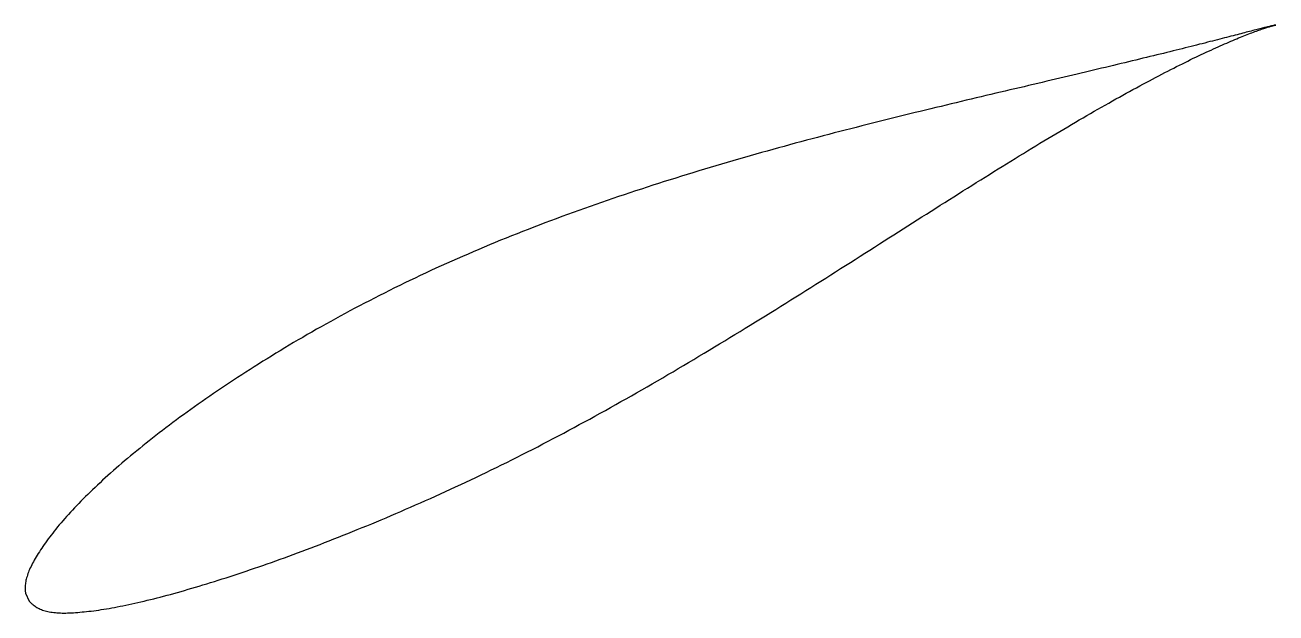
# Model space of a CAD drawing. Header units: metres. Extents: x -45 to 90, y -22 to 41.
import ezdxf

# ---------------------------------------------------------------- set-up
doc = ezdxf.new("R2010")
doc.units = ezdxf.units.M

msp = doc.modelspace()

# ---------------------------------------------------------------- linework, layer by layer
msp.add_lwpolyline([(89.51, 41.37), (89.51, 41.37), (89.5, 41.37), (89.49, 41.37), (89.47, 41.36), (89.44, 41.36), (89.41, 41.35), (89.37, 41.35), (89.33, 41.34), (89.28, 41.33), (89.23, 41.32), (89.17, 41.3), (89.11, 41.29), (89.04, 41.27), (88.96, 41.25), (88.88, 41.23), (88.8, 41.21), (88.7, 41.19), (88.61, 41.17), (88.51, 41.14), (88.4, 41.12), (88.28, 41.09), (88.17, 41.06), (88.04, 41.03), (87.91, 40.99), (87.78, 40.96), (87.64, 40.92), (87.5, 40.89), (87.34, 40.85), (87.19, 40.81), (87.03, 40.77), (86.86, 40.72), (86.69, 40.68), (86.51, 40.63), (86.33, 40.59), (86.14, 40.54), (85.95, 40.49), (85.75, 40.44), (85.55, 40.39), (85.34, 40.33), (85.13, 40.28), (84.91, 40.22), (84.69, 40.16), (84.46, 40.1), (84.22, 40.04), (83.98, 39.98), (83.74, 39.92), (83.49, 39.85), (83.23, 39.79), (82.97, 39.72), (82.71, 39.65), (82.44, 39.59), (82.16, 39.52), (81.88, 39.44), (81.6, 39.37), (81.31, 39.3), (81.01, 39.22), (80.72, 39.15), (80.41, 39.07), (80.1, 38.99), (79.79, 38.91), (79.47, 38.83), (79.14, 38.75), (78.81, 38.67), (78.48, 38.59), (78.14, 38.5), (77.8, 38.42), (77.45, 38.33), (77.1, 38.25), (76.74, 38.16), (76.38, 38.07), (76.01, 37.98), (75.64, 37.89), (75.26, 37.8), (74.88, 37.71), (74.5, 37.61), (74.11, 37.52), (73.71, 37.42), (73.31, 37.33), (72.91, 37.23), (72.5, 37.13), (72.09, 37.03), (71.68, 36.93), (71.26, 36.83), (70.83, 36.73), (70.4, 36.63), (69.97, 36.53), (69.53, 36.42), (69.09, 36.32), (68.65, 36.21), (68.2, 36.11), (67.75, 36), (67.29, 35.89), (66.83, 35.78), (66.37, 35.67), (65.9, 35.56), (65.43, 35.45), (64.95, 35.34), (64.47, 35.22), (63.99, 35.11), (63.5, 34.99), (63.01, 34.88), (62.52, 34.76), (62.02, 34.65), (61.52, 34.53), (61.01, 34.41), (60.5, 34.29), (59.99, 34.17), (59.48, 34.05), (58.96, 33.92), (58.44, 33.8), (57.92, 33.68), (57.39, 33.55), (56.86, 33.43), (56.33, 33.3), (55.79, 33.17), (55.25, 33.04), (54.71, 32.91), (54.17, 32.78), (53.62, 32.65), (53.07, 32.52), (52.52, 32.38), (51.96, 32.25), (51.4, 32.11), (50.84, 31.98), (50.28, 31.84), (49.72, 31.7), (49.15, 31.56), (48.58, 31.42), (48.01, 31.28), (47.43, 31.14), (46.86, 30.99), (46.28, 30.85), (45.7, 30.7), (45.12, 30.55), (44.54, 30.4), (43.95, 30.25), (43.36, 30.1), (42.77, 29.95), (42.18, 29.8), (41.59, 29.64), (41, 29.49), (40.4, 29.33), (39.8, 29.17), (39.21, 29.01), (38.61, 28.85), (38.01, 28.69), (37.4, 28.53), (36.8, 28.36), (36.2, 28.2), (35.59, 28.03), (34.98, 27.86), (34.38, 27.69), (33.77, 27.52), (33.16, 27.35), (32.55, 27.17), (31.94, 27), (31.33, 26.82), (30.72, 26.64), (30.11, 26.46), (29.49, 26.28), (28.88, 26.1), (28.27, 25.91), (27.66, 25.73), (27.04, 25.54), (26.43, 25.35), (25.81, 25.16), (25.2, 24.97), (24.59, 24.78), (23.97, 24.58), (23.36, 24.39), (22.74, 24.19), (22.13, 23.99), (21.52, 23.79), (20.9, 23.59), (20.29, 23.39), (19.68, 23.18), (19.07, 22.98), (18.46, 22.77), (17.84, 22.56), (17.23, 22.35), (16.63, 22.14), (16.02, 21.92), (15.41, 21.71), (14.8, 21.49), (14.2, 21.27), (13.59, 21.05), (12.99, 20.83), (12.38, 20.61), (11.78, 20.38), (11.18, 20.15), (10.58, 19.93), (9.99, 19.7), (9.39, 19.46), (8.79, 19.23), (8.2, 19), (7.61, 18.76), (7.02, 18.52), (6.43, 18.29), (5.84, 18.04), (5.26, 17.8), (4.67, 17.56), (4.09, 17.31), (3.51, 17.07), (2.94, 16.82), (2.36, 16.57), (1.79, 16.32), (1.21, 16.06), (0.64, 15.81), (0.08, 15.55), (-0.49, 15.29), (-1.05, 15.04), (-1.61, 14.78), (-2.17, 14.51), (-2.73, 14.25), (-3.28, 13.99), (-3.83, 13.72), (-4.38, 13.45), (-4.92, 13.18), (-5.47, 12.91), (-6.01, 12.64), (-6.55, 12.37), (-7.08, 12.1), (-7.61, 11.82), (-8.14, 11.55), (-8.67, 11.27), (-9.19, 11), (-9.72, 10.72), (-10.23, 10.44), (-10.75, 10.16), (-11.26, 9.88), (-11.77, 9.6), (-12.28, 9.31), (-12.78, 9.03), (-13.28, 8.75), (-13.78, 8.46), (-14.28, 8.18), (-14.77, 7.89), (-15.26, 7.61), (-15.74, 7.32), (-16.22, 7.04), (-16.7, 6.75), (-17.18, 6.46), (-17.65, 6.18), (-18.12, 5.89), (-18.59, 5.6), (-19.05, 5.32), (-19.51, 5.03), (-19.96, 4.74), (-20.41, 4.46), (-20.86, 4.17), (-21.31, 3.88), (-21.75, 3.6), (-22.19, 3.31), (-22.62, 3.02), (-23.05, 2.73), (-23.48, 2.45), (-23.9, 2.16), (-24.32, 1.88), (-24.74, 1.59), (-25.15, 1.3), (-25.56, 1.02), (-25.96, 0.73), (-26.36, 0.45), (-26.76, 0.17), (-27.15, -0.12), (-27.54, -0.4), (-27.93, -0.68), (-28.31, -0.96), (-28.68, -1.24), (-29.06, -1.52), (-29.43, -1.8), (-29.79, -2.08), (-30.15, -2.36), (-30.51, -2.64), (-30.86, -2.91), (-31.21, -3.19), (-31.55, -3.46), (-31.89, -3.73), (-32.23, -4.01), (-32.56, -4.28), (-32.89, -4.55), (-33.21, -4.82), (-33.53, -5.08), (-33.85, -5.35), (-34.16, -5.61), (-34.46, -5.88), (-34.77, -6.14), (-35.06, -6.4), (-35.36, -6.66), (-35.65, -6.92), (-35.93, -7.18), (-36.21, -7.43), (-36.49, -7.69), (-36.76, -7.94), (-37.02, -8.19), (-37.28, -8.44), (-37.54, -8.69), (-37.79, -8.94), (-38.04, -9.18), (-38.29, -9.43), (-38.53, -9.67), (-38.76, -9.91), (-38.99, -10.15), (-39.22, -10.39), (-39.44, -10.62), (-39.65, -10.85), (-39.86, -11.09), (-40.07, -11.32), (-40.27, -11.54), (-40.47, -11.77), (-40.66, -12), (-40.85, -12.22), (-41.03, -12.44), (-41.21, -12.66), (-41.39, -12.87), (-41.55, -13.09), (-41.72, -13.3), (-41.88, -13.51), (-42.03, -13.71), (-42.18, -13.92), (-42.33, -14.12), (-42.47, -14.32), (-42.61, -14.52), (-42.74, -14.71), (-42.87, -14.9), (-42.99, -15.09), (-43.11, -15.28), (-43.22, -15.46), (-43.33, -15.64), (-43.43, -15.82), (-43.53, -15.99), (-43.63, -16.16), (-43.72, -16.33), (-43.8, -16.5), (-43.88, -16.66), (-43.96, -16.82), (-44.03, -16.98), (-44.1, -17.14), (-44.16, -17.29), (-44.21, -17.44), (-44.26, -17.59), (-44.31, -17.73), (-44.35, -17.88), (-44.39, -18.02), (-44.42, -18.15), (-44.45, -18.29), (-44.47, -18.42), (-44.49, -18.54), (-44.51, -18.66), (-44.52, -18.78), (-44.52, -18.9), (-44.52, -19), (-44.52, -19.11), (-44.52, -19.2), (-44.51, -19.29), (-44.5, -19.37), (-44.49, -19.44), (-44.49, -19.49), (-44.48, -19.52), (-44.09, -20.38), (-44.08, -20.38), (-44.07, -20.4), (-44.04, -20.43), (-44, -20.47), (-43.94, -20.52), (-43.88, -20.59), (-43.81, -20.66), (-43.73, -20.73), (-43.64, -20.8), (-43.55, -20.87), (-43.45, -20.94), (-43.35, -21.01), (-43.25, -21.07), (-43.13, -21.13), (-43.02, -21.19), (-42.9, -21.25), (-42.77, -21.3), (-42.64, -21.34), (-42.51, -21.39), (-42.37, -21.43), (-42.23, -21.47), (-42.08, -21.5), (-41.93, -21.53), (-41.77, -21.56), (-41.61, -21.58), (-41.44, -21.6), (-41.27, -21.62), (-41.1, -21.63), (-40.92, -21.64), (-40.74, -21.65), (-40.55, -21.66), (-40.35, -21.66), (-40.16, -21.66), (-39.96, -21.65), (-39.75, -21.65), (-39.54, -21.64), (-39.32, -21.63), (-39.1, -21.61), (-38.87, -21.59), (-38.64, -21.58), (-38.41, -21.55), (-38.17, -21.53), (-37.93, -21.5), (-37.68, -21.48), (-37.42, -21.45), (-37.16, -21.41), (-36.9, -21.38), (-36.63, -21.34), (-36.36, -21.3), (-36.09, -21.26), (-35.81, -21.21), (-35.52, -21.16), (-35.23, -21.11), (-34.94, -21.06), (-34.64, -21), (-34.34, -20.94), (-34.03, -20.88), (-33.72, -20.82), (-33.4, -20.75), (-33.08, -20.68), (-32.76, -20.61), (-32.43, -20.54), (-32.1, -20.46), (-31.77, -20.38), (-31.43, -20.3), (-31.08, -20.22), (-30.74, -20.13), (-30.38, -20.04), (-30.03, -19.95), (-29.67, -19.85), (-29.3, -19.76), (-28.94, -19.66), (-28.57, -19.56), (-28.19, -19.45), (-27.81, -19.34), (-27.43, -19.24), (-27.04, -19.12), (-26.65, -19.01), (-26.26, -18.89), (-25.86, -18.77), (-25.46, -18.65), (-25.06, -18.53), (-24.65, -18.4), (-24.24, -18.28), (-23.82, -18.14), (-23.4, -18.01), (-22.98, -17.88), (-22.55, -17.74), (-22.13, -17.6), (-21.69, -17.46), (-21.26, -17.31), (-20.82, -17.16), (-20.38, -17.01), (-19.93, -16.86), (-19.48, -16.71), (-19.03, -16.55), (-18.58, -16.39), (-18.12, -16.23), (-17.66, -16.07), (-17.2, -15.9), (-16.73, -15.73), (-16.26, -15.56), (-15.79, -15.39), (-15.32, -15.21), (-14.84, -15.03), (-14.36, -14.85), (-13.88, -14.67), (-13.39, -14.48), (-12.91, -14.3), (-12.42, -14.11), (-11.92, -13.92), (-11.43, -13.72), (-10.93, -13.52), (-10.43, -13.33), (-9.93, -13.13), (-9.42, -12.92), (-8.92, -12.72), (-8.41, -12.51), (-7.9, -12.3), (-7.38, -12.09), (-6.87, -11.87), (-6.35, -11.66), (-5.83, -11.44), (-5.31, -11.22), (-4.79, -10.99), (-4.26, -10.77), (-3.74, -10.54), (-3.21, -10.31), (-2.68, -10.08), (-2.15, -9.84), (-1.62, -9.61), (-1.08, -9.37), (-0.54, -9.13), (-0.01, -8.88), (0.53, -8.64), (1.07, -8.39), (1.61, -8.14), (2.16, -7.89), (2.7, -7.63), (3.25, -7.38), (3.79, -7.12), (4.34, -6.85), (4.89, -6.59), (5.43, -6.32), (5.98, -6.06), (6.54, -5.79), (7.09, -5.51), (7.64, -5.24), (8.19, -4.96), (8.74, -4.68), (9.3, -4.4), (9.85, -4.12), (10.41, -3.83), (10.96, -3.54), (11.52, -3.25), (12.08, -2.96), (12.63, -2.67), (13.19, -2.37), (13.75, -2.07), (14.31, -1.77), (14.86, -1.47), (15.42, -1.17), (15.98, -0.87), (16.54, -0.56), (17.1, -0.25), (17.66, 0.06), (18.21, 0.37), (18.77, 0.68), (19.33, 1), (19.89, 1.31), (20.45, 1.63), (21.01, 1.95), (21.57, 2.27), (22.12, 2.59), (22.68, 2.91), (23.24, 3.24), (23.8, 3.56), (24.35, 3.89), (24.91, 4.21), (25.46, 4.54), (26.02, 4.87), (26.57, 5.2), (27.13, 5.53), (27.68, 5.86), (28.24, 6.19), (28.79, 6.53), (29.34, 6.86), (29.89, 7.19), (30.45, 7.53), (31, 7.86), (31.54, 8.2), (32.09, 8.53), (32.64, 8.87), (33.19, 9.21), (33.74, 9.54), (34.28, 9.88), (34.83, 10.21), (35.37, 10.55), (35.91, 10.89), (36.45, 11.23), (36.99, 11.56), (37.53, 11.9), (38.07, 12.24), (38.61, 12.57), (39.14, 12.91), (39.68, 13.25), (40.21, 13.58), (40.74, 13.92), (41.27, 14.25), (41.8, 14.59), (42.33, 14.92), (42.86, 15.26), (43.38, 15.59), (43.91, 15.92), (44.43, 16.25), (44.95, 16.58), (45.47, 16.91), (45.99, 17.24), (46.5, 17.57), (47.02, 17.9), (47.53, 18.23), (48.04, 18.55), (48.55, 18.88), (49.06, 19.2), (49.56, 19.52), (50.07, 19.84), (50.57, 20.16), (51.07, 20.48), (51.57, 20.8), (52.07, 21.11), (52.56, 21.43), (53.05, 21.74), (53.54, 22.05), (54.03, 22.36), (54.52, 22.67), (55, 22.97), (55.49, 23.28), (55.97, 23.58), (56.45, 23.88), (56.92, 24.18), (57.4, 24.48), (57.87, 24.77), (58.34, 25.07), (58.8, 25.36), (59.27, 25.65), (59.73, 25.94), (60.19, 26.22), (60.65, 26.5), (61.1, 26.78), (61.55, 27.06), (62, 27.34), (62.45, 27.61), (62.9, 27.89), (63.34, 28.16), (63.78, 28.42), (64.22, 28.69), (64.65, 28.95), (65.08, 29.21), (65.51, 29.47), (65.94, 29.72), (66.36, 29.97), (66.78, 30.22), (67.2, 30.47), (67.61, 30.72), (68.03, 30.96), (68.43, 31.2), (68.84, 31.43), (69.24, 31.67), (69.64, 31.9), (70.04, 32.13), (70.43, 32.35), (70.82, 32.57), (71.21, 32.79), (71.6, 33.01), (71.98, 33.23), (72.35, 33.44), (72.73, 33.65), (73.1, 33.85), (73.47, 34.06), (73.83, 34.26), (74.19, 34.46), (74.55, 34.65), (74.91, 34.84), (75.26, 35.03), (75.6, 35.22), (75.95, 35.4), (76.29, 35.58), (76.62, 35.76), (76.96, 35.93), (77.29, 36.1), (77.61, 36.27), (77.93, 36.44), (78.25, 36.6), (78.56, 36.76), (78.87, 36.92), (79.18, 37.07), (79.48, 37.22), (79.78, 37.37), (80.08, 37.51), (80.37, 37.66), (80.65, 37.8), (80.94, 37.93), (81.22, 38.07), (81.49, 38.2), (81.76, 38.32), (82.03, 38.45), (82.29, 38.57), (82.55, 38.69), (82.8, 38.8), (83.05, 38.92), (83.3, 39.03), (83.54, 39.14), (83.77, 39.24), (84, 39.34), (84.23, 39.44), (84.46, 39.54), (84.67, 39.63), (84.89, 39.72), (85.1, 39.81), (85.3, 39.9), (85.51, 39.98), (85.7, 40.06), (85.89, 40.14), (86.08, 40.21), (86.26, 40.28), (86.44, 40.35), (86.61, 40.42), (86.78, 40.48), (86.94, 40.55), (87.1, 40.61), (87.26, 40.66), (87.41, 40.72), (87.55, 40.77), (87.69, 40.82), (87.82, 40.87), (87.95, 40.91), (88.08, 40.95), (88.2, 40.99), (88.31, 41.03), (88.42, 41.07), (88.52, 41.1), (88.62, 41.13), (88.72, 41.16), (88.81, 41.19), (88.89, 41.21), (88.97, 41.24), (89.04, 41.26), (89.11, 41.28), (89.17, 41.29), (89.23, 41.31), (89.28, 41.32), (89.33, 41.33), (89.37, 41.34), (89.41, 41.35), (89.44, 41.36), (89.47, 41.36), (89.49, 41.37), (89.5, 41.37), (89.51, 41.37), (89.51, 41.37)], close=True)

doc.saveas('drawing.dxf')
